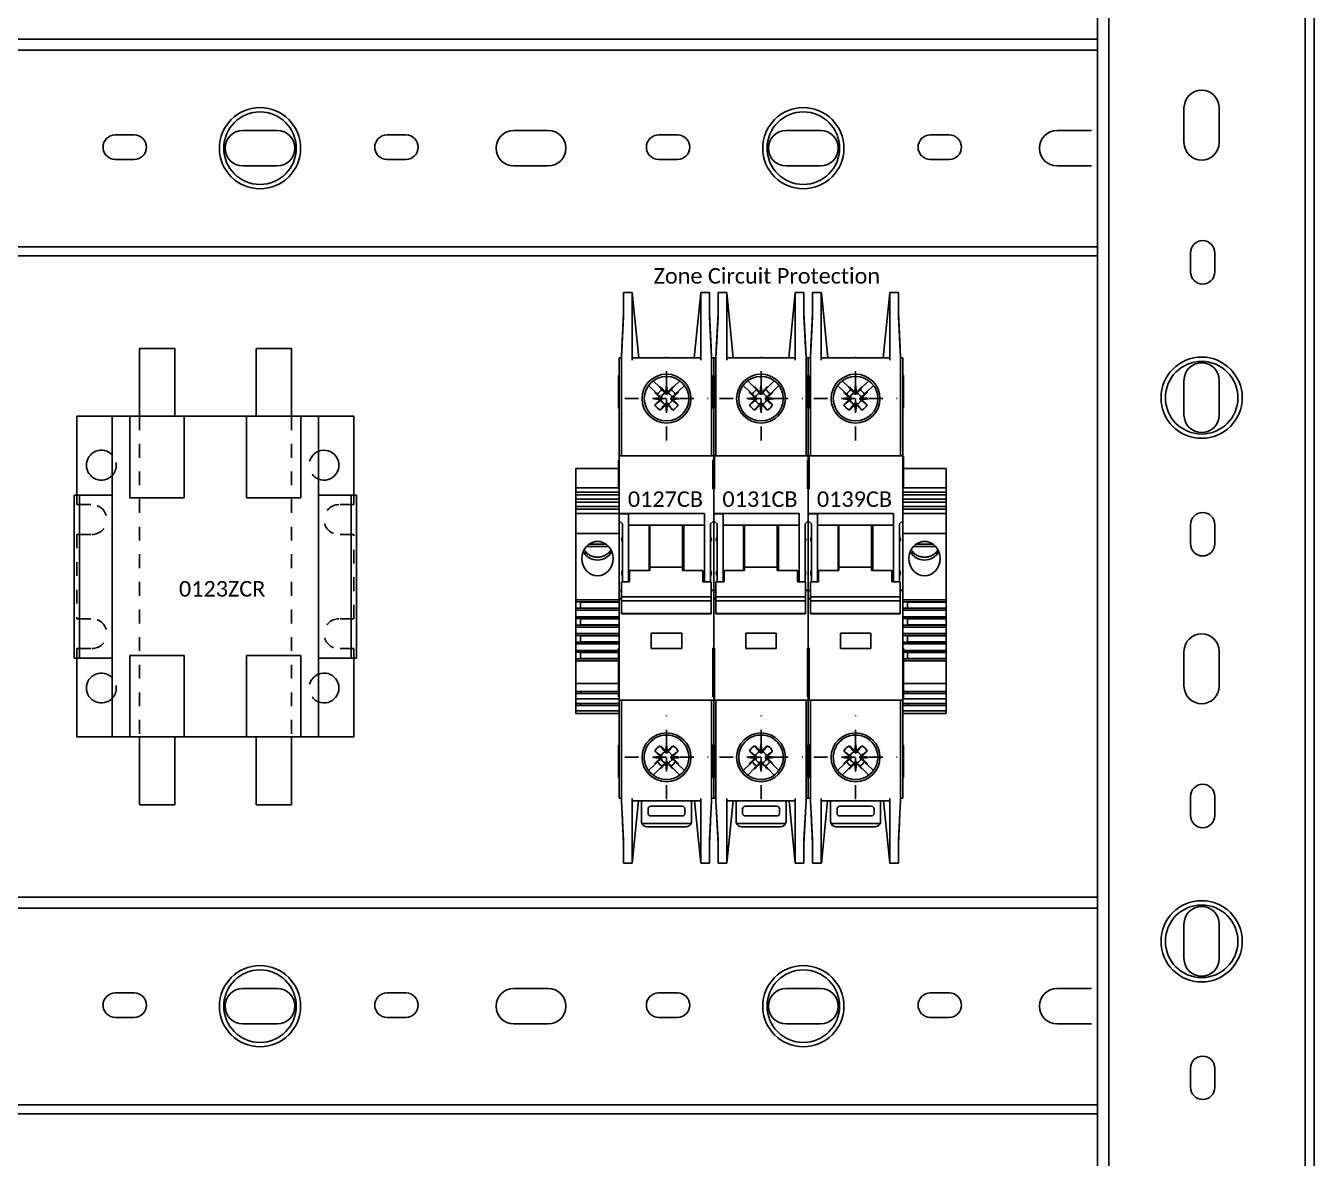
# Model space of a CAD drawing. Header units: inches. Extents: x 2 to 53, y 0 to 38.6.
# Drawn here: x 15.96 to 25.3, y 21.1 to 29.31 of the extents above; entities that cross this region are included whole.
import ezdxf

# ---------------------------------------------------------------- set-up
doc = ezdxf.new("R2010")
doc.units = ezdxf.units.IN
doc.header["$LTSCALE"] = 0.1
doc.header["$MEASUREMENT"] = 0
doc.linetypes.add('CENTER2', pattern=[1.125, 0.75, -0.125, 0.125, -0.125])
doc.linetypes.add('HIDDEN', pattern=[0.2, 0.1, -0.1])
doc.layers.get('0').update_dxf_attribs({"plot": 0})
for name, color, linetype in [('AC Wiring', 7, 'Continuous'), ('CENTER', 7, 'CENTER2'), ('DEFAULT_2', 7, 'HIDDEN'), ('Physical Devices', 7, 'Continuous')]:
    doc.layers.add(name, color=color, linetype=linetype)
doc.layers.get('0').off()
doc.styles.add('Electrical1', font='Calibril.ttf')

# ---------------------------------------------------------------- blocks, each defined once
blk = doc.blocks.new('A$C704904594')
at = {"color": 7, "linetype": 'Continuous'}
blk.add_line((16.6732, 27.7953), (16.6732, 0.9449), dxfattribs=at)
blk = doc.blocks.new('A$C743333486')
for p, q in [((-0.311, 3.3661), (-0.311, 3.2184)), ((-0.311, 3.3661), (-0.248, 3.3661)), ((-0.248, 3.3661), (-0.2479, 3.3647)), ((-0.248, 3.3647), (-0.2479, 3.3647)), ((-0.248, 2.8937), (-0.248, 3.3647)), ((-0.2479, 3.3647), (-0.2008, 2.8937)), ((0.2479, 3.3647), (0.2008, 2.8937)), ((0.248, 3.3661), (0.2479, 3.3647)), ((0.2479, 3.3647), (0.248, 3.3647)), ((0.248, 3.3661), (0.311, 3.3661)), ((0.248, 3.3647), (0.248, 2.8937)), ((0.311, 3.3661), (0.311, 3.2184)), ((-0.311, 3.2184), (-0.3268, 2.9011)), ((-0.311, 3.1943), (-0.3268, 2.8959)), ((-0.3229, 2.9692), (-0.311, 3.2086)), ((-0.311, 3.2184), (-0.311, 3.2086)), ((-0.311, 3.2086), (-0.311, 3.1943)), ((0.3268, 2.9011), (0.311, 3.2184)), ((0.311, 3.2086), (0.311, 3.2184)), ((0.311, 3.2086), (0.3229, 2.9692)), ((0.311, 3.2086), (0.311, 3.1943)), ((0.3268, 2.8959), (0.311, 3.1943)), ((-0.3268, 2.8959), (-0.3268, 2.9011)), ((-0.3268, 2.8937), (-0.3268, 2.8959)), ((0.3268, 2.9011), (0.3268, 2.8959)), ((0.3268, 2.8959), (0.3268, 2.8937)), ((-0.3425, 2.8937), (-0.3268, 2.8937)), ((-0.3425, 2.8937), (-0.3425, 2.7657)), ((-0.3268, 2.185), (-0.3268, 2.8937)), ((-0.2008, 2.8937), (-0.248, 2.8937)), ((-0.248, 2.8765), (-0.248, 2.8937)), ((0.2008, 2.8937), (-0.2008, 2.8937)), ((0.248, 2.8937), (0.2008, 2.8937)), ((0.248, 2.8765), (0.248, 2.8937)), ((0.3268, 2.8937), (0.3425, 2.8937)), ((0.3268, 2.8937), (0.3268, 2.185)), ((0.3425, 2.7657), (0.3425, 2.8937)), ((-0.3425, 2.7657), (-0.3484, 2.7657)), ((-0.3484, 2.5295), (-0.3484, 2.7657)), ((-0.3425, 2.7657), (-0.3425, 2.5295)), ((-0.0962, 2.728), (-0.0487, 2.6805)), ((0.0962, 2.728), (0.0487, 2.6805)), ((0.3425, 2.7657), (0.3484, 2.7657)), ((0.3425, 2.7657), (0.3425, 2.5295)), ((0.3484, 2.7657), (0.3484, 2.5295)), ((-0.1296, 2.6946), (-0.0821, 2.6471)), ((-0.0642, 2.6292), (-0.0821, 2.6471)), ((-0.0308, 2.6626), (-0.0487, 2.6805)), ((-0.0059, 2.632), (-0.0059, 2.6442)), ((0, 2.6436), (0, 2.6928)), ((0, 2.632), (0, 2.6436)), ((0.0059, 2.632), (0.0059, 2.6442)), ((0.0487, 2.6805), (0.0308, 2.6626)), ((0.0642, 2.6292), (0.0821, 2.6471)), ((0.1296, 2.6946), (0.0821, 2.6471)), ((-0.3425, 2.5295), (-0.3484, 2.5295)), ((-0.3425, 2.5295), (-0.3425, 2.185)), ((-0.0944, 2.5984), (-0.0452, 2.5984)), ((-0.0336, 2.6043), (-0.0458, 2.6043)), ((-0.0336, 2.5925), (-0.0458, 2.5925)), ((-0.0335, 2.5984), (-0.0452, 2.5984)), ((-0.0059, 2.5648), (-0.0059, 2.5526)), ((0, 2.5649), (0, 2.5532)), ((0, 2.504), (0, 2.5532)), ((0.0059, 2.5648), (0.0059, 2.5526)), ((0.0335, 2.5984), (0.0452, 2.5984)), ((0.0336, 2.6043), (0.0458, 2.6043)), ((0.0336, 2.5925), (0.0458, 2.5925)), ((0.0452, 2.5984), (0.0944, 2.5984)), ((0.3425, 2.185), (0.3425, 2.5295)), ((0.3425, 2.5295), (0.3484, 2.5295)), ((-0.3425, 2.1535), (-0.3484, 2.1535)), ((-0.3484, 2.1417), (-0.3484, 2.1535)), ((-0.3425, 2.185), (-0.3425, 2.1535)), ((-0.3425, 2.185), (-0.3268, 2.185)), ((-0.3425, 2.1535), (-0.3425, 2.1417)), ((-0.3268, 2.185), (0.3268, 2.185)), ((0.3268, 2.185), (0.3425, 2.185)), ((0.3425, 2.185), (0.3425, 2.1811)), ((0.3425, 2.1811), (0.3425, 1.9449)), ((0.3425, 2.1811), (0.3484, 2.1811)), ((0.3484, 2.1811), (0.3484, 1.9449)), ((-0.3425, 2.1417), (-0.3484, 2.1417)), ((-0.3484, 1.9921), (-0.3484, 2.1417)), ((-0.3425, 2.1417), (-0.3425, 1.9921)), ((-0.3425, 1.9921), (-0.3484, 1.9921)), ((-0.3484, 1.9449), (-0.3484, 1.9921)), ((-0.3425, 1.9921), (-0.3425, 1.9449)), ((-0.3425, 1.9449), (-0.3484, 1.9449)), ((-0.3425, 1.9449), (-0.3425, 1.7657)), ((0.3425, 1.9449), (0.3425, 1.7124)), ((0.3425, 1.9449), (0.3484, 1.9449)), ((-0.3425, 1.7638), (-0.3425, 1.7657)), ((0.2756, 1.7657), (-0.3425, 1.7657)), ((-0.2756, 1.7638), (-0.3425, 1.7638)), ((-0.3425, 1.7638), (-0.3425, 1.7124)), ((-0.3189, 1.6906), (-0.3425, 1.7124)), ((-0.3425, 1.7124), (-0.3425, 1.201)), ((-0.3189, 1.6906), (-0.3189, 1.5965)), ((-0.2756, 1.6819), (-0.2756, 1.7638)), ((0.126, 1.6819), (-0.2756, 1.6819)), ((-0.2756, 1.2709), (-0.2756, 1.6819)), ((-0.126, 1.3524), (-0.126, 1.6819)), ((-0.1201, 1.6819), (-0.1201, 1.3782)), ((0.1161, 1.6819), (0.1161, 1.3782)), ((0.126, 1.3524), (0.126, 1.6819)), ((0.2756, 1.6819), (0.126, 1.6819)), ((0.2756, 1.6819), (0.2756, 1.7657)), ((0.2756, 1.2709), (0.2756, 1.6819)), ((0.3189, 1.6906), (0.3425, 1.7124)), ((0.3189, 1.5965), (0.3189, 1.6906)), ((0.3425, 1.7124), (0.3425, 1.201)), ((-0.3189, 1.5965), (-0.3189, 1.561)), ((0.3189, 1.561), (0.3189, 1.5965)), ((-0.3189, 1.561), (-0.3189, 1.3524)), ((0.3189, 1.561), (0.3189, 1.3524)), ((-0.3189, 1.3524), (-0.3189, 1.3169)), ((-0.3189, 1.2709), (-0.3189, 1.3169)), ((-0.2677, 1.2709), (-0.2677, 1.3524)), ((-0.2677, 1.3524), (-0.1201, 1.3524)), ((-0.1201, 1.3782), (0.1161, 1.3782)), ((-0.1201, 1.3782), (-0.1201, 1.3524)), ((0.1161, 1.3782), (0.1161, 1.3524)), ((0.2638, 1.3524), (0.1161, 1.3524)), ((0.2638, 1.2709), (0.2638, 1.3524)), ((0.3189, 1.3169), (0.3189, 1.3524)), ((0.3189, 1.2709), (0.3189, 1.3169)), ((-0.3425, 1.201), (-0.3268, 1.2155)), ((-0.3268, 1.2709), (-0.2677, 1.2709)), ((-0.3268, 1.1621), (-0.3268, 1.2709)), ((0.2638, 1.2709), (0.3228, 1.2709)), ((0.3228, 1.1621), (0.3228, 1.2709)), ((0.3425, 1.201), (0.3228, 1.2191)), ((-0.3425, 1.1496), (-0.3425, 1.201)), ((-0.3425, 1.1496), (-0.3425, 1.1476)), ((-0.3268, 1.1496), (-0.3425, 1.1496)), ((-0.3425, 1.1476), (-0.3425, 0.7913)), ((-0.3268, 1.1476), (-0.3425, 1.1476)), ((-0.3268, 1.1621), (-0.3268, 1.1345)), ((0.3228, 1.1621), (-0.3268, 1.1621)), ((-0.3268, 1.1345), (-0.3268, 1.0425)), ((-0.3268, 1.1345), (0.3228, 1.1345)), ((0.3228, 1.1621), (0.3228, 1.1345)), ((0.3228, 1.1345), (0.3228, 1.0425)), ((0.3425, 0.7913), (0.3425, 1.201)), ((-0.3268, 1.0425), (-0.3268, 1.0396)), ((-0.3268, 1.0425), (0.3228, 1.0425)), ((-0.3268, 1.0396), (0.3228, 1.0396)), ((0.3228, 1.0425), (0.3228, 1.0396)), ((0.1102, 0.8996), (-0.1102, 0.8996)), ((-0.1102, 0.7894), (-0.1102, 0.8996)), ((0.1102, 0.8996), (0.1102, 0.7894)), ((-0.3484, 0.6535), (-0.3484, 0.7913)), ((-0.3425, 0.7913), (-0.3484, 0.7913)), ((-0.3425, 0.7913), (-0.3425, 0.6535)), ((0.1102, 0.7894), (-0.1102, 0.7894)), ((0.3425, 0.7913), (0.3484, 0.7913)), ((0.3425, 0.6535), (0.3425, 0.7913)), ((0.3484, 0.7913), (0.3484, 0.6535)), ((-0.3484, 0.6157), (-0.3484, 0.6535)), ((-0.3425, 0.6535), (-0.3484, 0.6535)), ((-0.3484, 0.5779), (-0.3484, 0.6157)), ((-0.3425, 0.6157), (-0.3484, 0.6157)), ((-0.3484, 0.439), (-0.3484, 0.5779)), ((-0.3425, 0.5779), (-0.3484, 0.5779)), ((-0.3425, 0.6535), (-0.3425, 0.6157)), ((-0.3425, 0.6157), (-0.3425, 0.5779)), ((-0.3425, 0.5779), (-0.3425, 0.439)), ((0.3425, 0.6535), (0.3484, 0.6535)), ((0.3425, 0.6535), (0.3425, 0.4173)), ((0.3484, 0.6535), (0.3484, 0.4173)), ((-0.3425, 0.439), (-0.3484, 0.439)), ((-0.3425, 0.439), (-0.3425, 0.4134)), ((-0.3425, 0.4134), (-0.3425, 0.0906)), ((-0.3425, 0.4134), (-0.3268, 0.4134)), ((-0.3268, 0.4134), (0.3268, 0.4134)), ((-0.3268, 0.4134), (-0.3268, -0.2953)), ((0.3268, 0.4134), (0.3268, -0.2953)), ((0.3268, 0.4134), (0.3425, 0.4134)), ((0.3425, 0.4173), (0.3425, 0.4134)), ((0.3425, 0.4173), (0.3484, 0.4173)), ((0.3425, 0.0906), (0.3425, 0.4134)), ((0, 0.0944), (0, 0.0452)), ((-0.3425, 0.0906), (-0.3484, 0.0906)), ((-0.3484, -0.1457), (-0.3484, 0.0906)), ((-0.3425, 0.0906), (-0.3425, -0.1457)), ((-0.0336, 0.0059), (-0.0458, 0.0059)), ((-0.0059, 0.0336), (-0.0059, 0.0458)), ((0, 0.0335), (0, 0.0452)), ((0.0059, 0.0336), (0.0059, 0.0458)), ((0.0336, 0.0059), (0.0458, 0.0059)), ((0.3425, 0.0906), (0.3484, 0.0906)), ((0.3425, -0.1457), (0.3425, 0.0906)), ((0.3484, 0.0906), (0.3484, -0.1457)), ((-0.1296, -0.0962), (-0.0821, -0.0487)), ((-0.0962, -0.1296), (-0.0487, -0.0821)), ((-0.0452, 0), (-0.0944, 0)), ((-0.0642, -0.0308), (-0.0821, -0.0487)), ((-0.0487, -0.0821), (-0.0308, -0.0642)), ((-0.0336, -0.0059), (-0.0458, -0.0059)), ((-0.0335, 0), (-0.0452, 0)), ((-0.0059, -0.0336), (-0.0059, -0.0458)), ((0, -0.0335), (0, -0.0452)), ((0, -0.0452), (0, -0.0944)), ((0.0059, -0.0336), (0.0059, -0.0458)), ((0.0308, -0.0642), (0.0487, -0.0821)), ((0.0335, 0), (0.0452, 0)), ((0.0336, -0.0059), (0.0458, -0.0059)), ((0.0944, 0), (0.0452, 0)), ((0.0962, -0.1296), (0.0487, -0.0821)), ((0.0642, -0.0308), (0.0821, -0.0487)), ((0.1296, -0.0962), (0.0821, -0.0487)), ((-0.3425, -0.1457), (-0.3484, -0.1457)), ((-0.3425, -0.1457), (-0.3425, -0.2953)), ((0.3425, -0.1457), (0.3484, -0.1457)), ((0.3425, -0.2953), (0.3425, -0.1457)), ((-0.3268, -0.2953), (-0.3425, -0.2953)), ((-0.3268, -0.3172), (-0.3268, -0.2953)), ((-0.3268, -0.3172), (-0.311, -0.597)), ((-0.248, -0.315), (-0.248, -0.2979)), ((-0.248, -0.7664), (-0.248, -0.315)), ((0.248, -0.315), (-0.248, -0.315)), ((-0.2028, -0.315), (-0.2479, -0.7664)), ((-0.1811, -0.4646), (-0.1811, -0.3268)), ((-0.1142, -0.3543), (0.1142, -0.3543)), ((0.1811, -0.4646), (0.1811, -0.3268)), ((0.2479, -0.7664), (0.2028, -0.315)), ((0.248, -0.315), (0.248, -0.2979)), ((0.248, -0.315), (0.248, -0.7664)), ((0.3268, -0.3172), (0.311, -0.597)), ((0.3268, -0.3172), (0.3268, -0.2953)), ((0.3425, -0.2953), (0.3268, -0.2953)), ((-0.3221, -0.4004), (-0.311, -0.6294)), ((-0.1339, -0.4055), (-0.1339, -0.374)), ((0.1142, -0.4252), (-0.1142, -0.4252)), ((0.1339, -0.4055), (0.1339, -0.374)), ((0.311, -0.6294), (0.3221, -0.4004)), ((-0.311, -0.6177), (-0.3181, -0.4713)), ((-0.1778, -0.4803), (0.1778, -0.4803)), ((-0.1417, -0.5039), (0.1417, -0.5039)), ((0.3181, -0.4713), (0.311, -0.6177)), ((-0.311, -0.6177), (-0.311, -0.597)), ((-0.311, -0.6177), (-0.311, -0.6294)), ((-0.311, -0.7677), (-0.311, -0.6294)), ((0.311, -0.597), (0.311, -0.6177)), ((0.311, -0.6294), (0.311, -0.6177)), ((0.311, -0.6294), (0.311, -0.7677)), ((-0.248, -0.7677), (-0.311, -0.7677)), ((-0.2479, -0.7664), (-0.248, -0.7664)), ((-0.2479, -0.7664), (-0.248, -0.7677)), ((0.248, -0.7677), (0.2479, -0.7664)), ((0.2479, -0.7664), (0.248, -0.7664)), ((0.248, -0.7677), (0.311, -0.7677))]:
    blk.add_line(p, q)
for centre in [(0, 2.5984), (0, 0)]:
    blk.add_circle(centre, 0.1772)
for centre, radius, start, end in [((0, 2.5984), 0.1614, 90, 270), ((0, 2.5984), 0.1614, 270, 90), ((0, 2.5984), 0.0955, 149.32562, 151.93345), ((0, 2.5984), 0.0712, 115.61027, 154.38973), ((0, 2.5984), 0.0955, 118.06655, 120.67438), ((0, 2.5984), 0.0405, 105.7988, 164.2012), ((-0.003, 2.6464), 0.00366, 216.08815, 227.60821), ((0.003, 2.6464), 0.00366, 312.39179, 323.91185), ((0, 2.5984), 0.0405, 15.7988, 74.2012), ((0, 2.5984), 0.0712, 25.61027, 64.38973), ((0, 2.5984), 0.0955, 59.32562, 61.93345), ((0, 2.5984), 0.0955, 28.06655, 30.67438), ((0, 2.5984), 0.0955, 208.06655, 241.93345), ((-0.048, 2.6014), 0.00366, 42.39179, 53.91185), ((-0.048, 2.5955), 0.00366, 306.08815, 317.60821), ((0, 2.5984), 0.0405, 195.7988, 254.2012), ((-0.003, 2.5505), 0.00366, 132.39179, 143.91185), ((0.003, 2.5505), 0.00366, 36.08815, 47.60821), ((0, 2.5984), 0.0405, 285.7988, 344.2012), ((0, 2.5984), 0.0955, 298.06655, 331.93345), ((0.048, 2.6014), 0.00366, 126.08815, 137.60821), ((0.048, 2.5955), 0.00366, 222.39179, 233.91185), ((-0.2953, 1.5787), 0.0295, 143.1301, 216.8699), ((0.2953, 1.5787), 0.0295, 323.1301, 36.8699), ((-0.2953, 1.3346), 0.0295, 143.1301, 216.8699), ((0.2953, 1.3346), 0.0295, 323.1301, 36.8699), ((0, 0), 0.1614, 90, 216.26263), ((0, 0), 0.1614, 323.73737, 90), ((0, 0), 0.0955, 118.06655, 151.93345), ((-0.048, 0.003), 0.00366, 42.39179, 53.91185), ((0, 0), 0.0405, 105.7988, 164.2012), ((-0.003, 0.048), 0.00366, 216.08815, 227.60821), ((0.003, 0.048), 0.00366, 312.39179, 323.91185), ((0, 0), 0.0405, 15.7988, 74.2012), ((0, 0), 0.0955, 28.06655, 61.93345), ((0.048, 0.003), 0.00366, 126.08815, 137.60821), ((0, 0), 0.0955, 208.06655, 210.67438), ((0, 0), 0.0712, 205.61027, 244.38973), ((0, 0), 0.0955, 239.32562, 241.93345), ((-0.048, -0.003), 0.00366, 306.08815, 317.60821), ((0, 0), 0.0405, 195.7988, 254.2012), ((-0.003, -0.048), 0.00366, 132.39179, 143.91185), ((0.003, -0.048), 0.00366, 36.08815, 47.60821), ((0, 0), 0.0405, 285.7988, 344.2012), ((0, 0), 0.0712, 295.61027, 334.38973), ((0, 0), 0.0955, 298.06655, 300.67438), ((0.048, -0.003), 0.00366, 222.39179, 233.91185), ((0, 0), 0.0955, 329.32562, 331.93345), ((0, 0), 0.1614, 216.26263, 323.73737), ((-0.1417, -0.3268), 0.0394, 162.56358, 180), ((-0.1142, -0.374), 0.0197, 90, 180), ((0.1142, -0.374), 0.0197, 0, 90), ((0.1417, -0.3268), 0.0394, 0, 17.43642), ((-0.1417, -0.4646), 0.0394, 180, 203.57818), ((-0.1142, -0.4055), 0.0197, 180, 270), ((0.1142, -0.4055), 0.0197, 270, 0), ((0.1417, -0.4646), 0.0394, 336.42182, 0), ((-0.1417, -0.4646), 0.0394, 203.57818, 270), ((0.1417, -0.4646), 0.0394, 270, 336.42182)]:
    blk.add_arc(centre, radius, start, end)
for points in [[(-0.0389, 2.6094), (-0.0488, 2.6169), (-0.0618, 2.6266), (-0.072, 2.6342), (-0.0842, 2.6433)], [(-0.0458, 2.6043), (-0.0651, 2.6239), (-0.0842, 2.6433)], [(-0.011, 2.6374), (-0.0185, 2.6472), (-0.0282, 2.6602), (-0.0358, 2.6704), (-0.0449, 2.6827)], [(-0.0059, 2.6442), (-0.0255, 2.6636), (-0.0449, 2.6827)], [(-0.0059, 2.632), (-0.0072, 2.6333), (-0.0085, 2.6347), (-0.0097, 2.636), (-0.011, 2.6374)], [(0, 2.632), (-0.0003, 2.6316), (-0.0006, 2.6313), (-0.001, 2.631), (-0.0014, 2.6308), (-0.0018, 2.6306), (-0.0022, 2.6305), (-0.0025, 2.6305), (-0.003, 2.6304), (-0.0034, 2.6305), (-0.0038, 2.6305), (-0.0042, 2.6307), (-0.0046, 2.6308), (-0.005, 2.6311), (-0.0053, 2.6313), (-0.0057, 2.6317), (-0.0059, 2.632)], [(-0.0054, 2.6437), (-0.0034, 2.6684), (0, 2.6928)], [(0, 2.6436), (-0.0011, 2.6427), (-0.0026, 2.6424), (-0.0041, 2.6428), (-0.0054, 2.6437)], [(0.0054, 2.6437), (0.0034, 2.6684), (0, 2.6928)], [(0, 2.6436), (0.0011, 2.6427), (0.0026, 2.6424), (0.0041, 2.6428), (0.0054, 2.6437)], [(0.0059, 2.632), (0.0056, 2.6316), (0.0053, 2.6313), (0.005, 2.6311), (0.0045, 2.6308), (0.0041, 2.6307), (0.0038, 2.6305), (0.0034, 2.6305), (0.003, 2.6304), (0.0026, 2.6305), (0.0022, 2.6305), (0.0018, 2.6306), (0.0014, 2.6308), (0.001, 2.631), (0.0006, 2.6313), (0.0003, 2.6316), (0, 2.632)], [(0.0059, 2.6442), (0.0255, 2.6636), (0.0449, 2.6827)], [(0.011, 2.6374), (0.0097, 2.636), (0.0085, 2.6347), (0.0072, 2.6333), (0.0059, 2.632)], [(0.011, 2.6374), (0.0185, 2.6472), (0.0282, 2.6602), (0.0358, 2.6704), (0.0449, 2.6827)], [(0.0842, 2.6433), (0.072, 2.6342), (0.0618, 2.6266), (0.0488, 2.6169), (0.0389, 2.6094)], [(0.0458, 2.6043), (0.0651, 2.6239), (0.0842, 2.6433)], [(-0.0453, 2.6039), (-0.07, 2.6018), (-0.0944, 2.5984)], [(-0.0944, 2.5984), (-0.07, 2.5951), (-0.0453, 2.593)], [(-0.0458, 2.5925), (-0.0651, 2.573), (-0.0842, 2.5535)], [(-0.0842, 2.5535), (-0.072, 2.5626), (-0.0618, 2.5702), (-0.0488, 2.58), (-0.0389, 2.5874)], [(-0.0452, 2.5984), (-0.0443, 2.5996), (-0.044, 2.601), (-0.0443, 2.6025), (-0.0453, 2.6039)], [(-0.0453, 2.593), (-0.0443, 2.5943), (-0.044, 2.5958), (-0.0443, 2.5973), (-0.0452, 2.5984)], [(-0.011, 2.5595), (-0.0185, 2.5496), (-0.0282, 2.5366), (-0.0358, 2.5264), (-0.0449, 2.5142)], [(-0.0059, 2.5526), (-0.0255, 2.5333), (-0.0449, 2.5142)], [(-0.0336, 2.6043), (-0.0349, 2.6056), (-0.0363, 2.6069), (-0.0376, 2.6081), (-0.0389, 2.6094)], [(-0.0336, 2.5925), (-0.0349, 2.5912), (-0.0363, 2.5899), (-0.0376, 2.5887), (-0.0389, 2.5874)], [(-0.0335, 2.5984), (-0.0332, 2.5987), (-0.0329, 2.599), (-0.0326, 2.5994), (-0.0324, 2.5998), (-0.0322, 2.6002), (-0.0321, 2.6006), (-0.032, 2.601), (-0.032, 2.6014), (-0.0321, 2.6022), (-0.0324, 2.603), (-0.0326, 2.6034), (-0.0329, 2.6037), (-0.0333, 2.6041), (-0.0336, 2.6043)], [(-0.0335, 2.5984), (-0.0332, 2.5981), (-0.0329, 2.5978), (-0.0326, 2.5974), (-0.0324, 2.597), (-0.0321, 2.5962), (-0.032, 2.5954), (-0.0321, 2.5946), (-0.0324, 2.5939), (-0.0327, 2.5934), (-0.0329, 2.5931), (-0.0332, 2.5928), (-0.0336, 2.5925)], [(-0.0059, 2.5648), (-0.0072, 2.5635), (-0.0085, 2.5621), (-0.0097, 2.5608), (-0.011, 2.5595)], [(0, 2.5649), (-0.0003, 2.5652), (-0.0006, 2.5656), (-0.001, 2.5659), (-0.0014, 2.5661), (-0.0018, 2.5662), (-0.0022, 2.5663), (-0.0026, 2.5664), (-0.003, 2.5664), (-0.0038, 2.5663), (-0.0046, 2.566), (-0.0049, 2.5658), (-0.0053, 2.5655), (-0.0056, 2.5652), (-0.0059, 2.5648)], [(-0.0054, 2.5532), (-0.0041, 2.5541), (-0.0026, 2.5544), (-0.0011, 2.5541), (0, 2.5532)], [(0, 2.504), (-0.0034, 2.5284), (-0.0054, 2.5532)], [(0.0059, 2.5648), (0.0057, 2.5651), (0.0053, 2.5655), (0.0049, 2.5658), (0.0045, 2.566), (0.0041, 2.5662), (0.0038, 2.5663), (0.0034, 2.5664), (0.003, 2.5664), (0.0025, 2.5664), (0.0022, 2.5663), (0.0018, 2.5662), (0.0014, 2.5661), (0.001, 2.5659), (0.0006, 2.5656), (0.0003, 2.5653), (0, 2.5649)], [(0.0054, 2.5532), (0.0041, 2.5541), (0.0026, 2.5544), (0.0011, 2.5541), (0, 2.5532)], [(0, 2.504), (0.0034, 2.5284), (0.0054, 2.5532)], [(0.011, 2.5595), (0.0097, 2.5608), (0.0085, 2.5621), (0.0072, 2.5635), (0.0059, 2.5648)], [(0.0059, 2.5526), (0.0255, 2.5333), (0.0449, 2.5142)], [(0.0449, 2.5142), (0.0358, 2.5264), (0.0282, 2.5366), (0.0185, 2.5496), (0.011, 2.5595)], [(0.0336, 2.6043), (0.0333, 2.6041), (0.0329, 2.6037), (0.0326, 2.6034), (0.0324, 2.603), (0.0322, 2.6026), (0.0321, 2.6022), (0.032, 2.6018), (0.032, 2.6014), (0.0321, 2.6006), (0.0324, 2.5998), (0.0326, 2.5994), (0.0329, 2.599), (0.0331, 2.5987), (0.0335, 2.5984)], [(0.0336, 2.5925), (0.0333, 2.5927), (0.0329, 2.5931), (0.0327, 2.5934), (0.0324, 2.5939), (0.0322, 2.5942), (0.0321, 2.5946), (0.0321, 2.595), (0.032, 2.5954), (0.0321, 2.5962), (0.0324, 2.597), (0.0326, 2.5974), (0.0329, 2.5978), (0.0332, 2.5982), (0.0335, 2.5984)], [(0.0389, 2.6094), (0.0376, 2.6081), (0.0363, 2.6069), (0.0349, 2.6056), (0.0336, 2.6043)], [(0.0389, 2.5874), (0.0376, 2.5887), (0.0363, 2.5899), (0.0349, 2.5912), (0.0336, 2.5925)], [(0.0842, 2.5535), (0.072, 2.5626), (0.0618, 2.5702), (0.0488, 2.58), (0.0389, 2.5874)], [(0.0452, 2.5984), (0.0443, 2.5996), (0.044, 2.601), (0.0443, 2.6025), (0.0453, 2.6039)], [(0.0453, 2.593), (0.0443, 2.5943), (0.044, 2.5958), (0.0443, 2.5973), (0.0452, 2.5984)], [(0.0453, 2.6039), (0.07, 2.6018), (0.0944, 2.5984)], [(0.0944, 2.5984), (0.07, 2.5951), (0.0453, 2.593)], [(0.0458, 2.5925), (0.0651, 2.573), (0.0842, 2.5535)], [(0, 0.0944), (-0.0034, 0.07), (-0.0054, 0.0453)], [(0, 0.0944), (0.0034, 0.07), (0.0054, 0.0453)], [(-0.0944, 0), (-0.07, 0.0034), (-0.0453, 0.0054)], [(-0.0458, 0.0059), (-0.0651, 0.0255), (-0.0842, 0.0449)], [(-0.0842, 0.0449), (-0.072, 0.0358), (-0.0618, 0.0282), (-0.0488, 0.0185), (-0.0389, 0.011)], [(-0.0453, 0.0054), (-0.0443, 0.0041), (-0.044, 0.0026), (-0.0443, 0.0011), (-0.0452, 0)], [(-0.0059, 0.0458), (-0.0255, 0.0651), (-0.0449, 0.0842)], [(-0.0449, 0.0842), (-0.0358, 0.072), (-0.0282, 0.0618), (-0.0185, 0.0488), (-0.011, 0.0389)], [(-0.0389, 0.011), (-0.0376, 0.0097), (-0.0363, 0.0085), (-0.0349, 0.0072), (-0.0336, 0.0059)], [(-0.0336, 0.0059), (-0.0333, 0.0056), (-0.0329, 0.0053), (-0.0326, 0.0049), (-0.0324, 0.0045), (-0.0322, 0.0041), (-0.0321, 0.0038), (-0.0321, 0.0034), (-0.032, 0.003), (-0.0321, 0.0022), (-0.0324, 0.0014), (-0.0326, 0.001), (-0.0329, 0.0006), (-0.0332, 0.0003), (-0.0335, 0)], [(-0.011, 0.0389), (-0.0097, 0.0376), (-0.0085, 0.0363), (-0.0072, 0.0349), (-0.0059, 0.0336)], [(-0.0059, 0.0336), (-0.0056, 0.0332), (-0.0053, 0.0329), (-0.0049, 0.0326), (-0.0046, 0.0324), (-0.0042, 0.0323), (-0.0038, 0.0321), (-0.0034, 0.032), (-0.003, 0.032), (-0.0022, 0.0321), (-0.0014, 0.0324), (-0.001, 0.0326), (-0.0006, 0.0329), (-0.0003, 0.0332), (0, 0.0335)], [(-0.0054, 0.0453), (-0.0041, 0.0443), (-0.0026, 0.044), (-0.0011, 0.0443), (0, 0.0452)], [(0.0054, 0.0453), (0.0041, 0.0443), (0.0026, 0.044), (0.0011, 0.0443), (0, 0.0452)], [(0, 0.0335), (0.0003, 0.0331), (0.0006, 0.0329), (0.001, 0.0326), (0.0014, 0.0324), (0.0022, 0.0321), (0.003, 0.032), (0.0034, 0.0321), (0.0038, 0.0321), (0.0041, 0.0322), (0.0045, 0.0324), (0.0049, 0.0326), (0.0053, 0.0329), (0.0056, 0.0333), (0.0059, 0.0336)], [(0.0059, 0.0458), (0.0255, 0.0651), (0.0449, 0.0842)], [(0.0059, 0.0336), (0.0072, 0.0349), (0.0085, 0.0363), (0.0097, 0.0376), (0.011, 0.0389)], [(0.011, 0.0389), (0.0185, 0.0488), (0.0282, 0.0618), (0.0358, 0.072), (0.0449, 0.0842)], [(0.0335, 0), (0.0331, 0.0003), (0.0329, 0.0006), (0.0326, 0.001), (0.0324, 0.0014), (0.0322, 0.0017), (0.0321, 0.0022), (0.032, 0.0026), (0.032, 0.003), (0.0321, 0.0034), (0.0321, 0.0038), (0.0322, 0.0042), (0.0324, 0.0045), (0.0327, 0.005), (0.0329, 0.0053), (0.0333, 0.0056), (0.0336, 0.0059)], [(0.0336, 0.0059), (0.0349, 0.0072), (0.0363, 0.0085), (0.0376, 0.0097), (0.0389, 0.011)], [(0.0842, 0.0449), (0.072, 0.0358), (0.0618, 0.0282), (0.0488, 0.0185), (0.0389, 0.011)], [(0.0453, 0.0054), (0.0443, 0.0041), (0.044, 0.0026), (0.0443, 0.0011), (0.0452, 0)], [(0.0944, 0), (0.07, 0.0034), (0.0453, 0.0054)], [(0.0458, 0.0059), (0.0651, 0.0255), (0.0842, 0.0449)], [(-0.0453, -0.0054), (-0.07, -0.0034), (-0.0944, 0)], [(-0.0458, -0.0059), (-0.0651, -0.0255), (-0.0842, -0.0449)], [(-0.0842, -0.0449), (-0.072, -0.0358), (-0.0618, -0.0282), (-0.0488, -0.0185), (-0.0389, -0.011)], [(-0.0452, 0), (-0.0443, -0.0011), (-0.044, -0.0026), (-0.0443, -0.0041), (-0.0453, -0.0054)], [(-0.011, -0.0389), (-0.0185, -0.0488), (-0.0282, -0.0618), (-0.0358, -0.072), (-0.0449, -0.0842)], [(-0.0059, -0.0458), (-0.0255, -0.0651), (-0.0449, -0.0842)], [(-0.0389, -0.011), (-0.0376, -0.0097), (-0.0363, -0.0085), (-0.0349, -0.0072), (-0.0336, -0.0059)], [(-0.0336, -0.0059), (-0.0333, -0.0057), (-0.0329, -0.0053), (-0.0326, -0.0049), (-0.0324, -0.0046), (-0.0322, -0.0041), (-0.0321, -0.0038), (-0.032, -0.0034), (-0.032, -0.003), (-0.032, -0.0026), (-0.0321, -0.0022), (-0.0322, -0.0018), (-0.0324, -0.0014), (-0.0326, -0.001), (-0.0329, -0.0006), (-0.0332, -0.0003), (-0.0335, 0)], [(-0.011, -0.0389), (-0.0097, -0.0376), (-0.0085, -0.0363), (-0.0072, -0.0349), (-0.0059, -0.0336)], [(-0.0059, -0.0336), (-0.0056, -0.0333), (-0.0053, -0.0329), (-0.0049, -0.0326), (-0.0046, -0.0324), (-0.0041, -0.0322), (-0.0038, -0.0321), (-0.0034, -0.032), (-0.003, -0.032), (-0.0026, -0.032), (-0.0022, -0.0321), (-0.0018, -0.0322), (-0.0014, -0.0324), (-0.001, -0.0326), (-0.0006, -0.0329), (-0.0003, -0.0332), (0, -0.0335)], [(0, -0.0452), (-0.0011, -0.0443), (-0.0026, -0.044), (-0.0041, -0.0443), (-0.0054, -0.0453)], [(-0.0054, -0.0453), (-0.0034, -0.07), (0, -0.0944)], [(0, -0.0335), (0.0003, -0.0332), (0.0006, -0.0329), (0.001, -0.0326), (0.0014, -0.0324), (0.0017, -0.0322), (0.0022, -0.0321), (0.0026, -0.032), (0.003, -0.032), (0.0038, -0.0321), (0.0045, -0.0324), (0.005, -0.0327), (0.0053, -0.0329), (0.0056, -0.0332), (0.0059, -0.0336)], [(0, -0.0452), (0.0011, -0.0443), (0.0026, -0.044), (0.0041, -0.0443), (0.0054, -0.0453)], [(0.0054, -0.0453), (0.0034, -0.07), (0, -0.0944)], [(0.0059, -0.0336), (0.0072, -0.0349), (0.0085, -0.0363), (0.0097, -0.0376), (0.011, -0.0389)], [(0.0059, -0.0458), (0.0255, -0.0651), (0.0449, -0.0842)], [(0.011, -0.0389), (0.0185, -0.0488), (0.0282, -0.0618), (0.0358, -0.072), (0.0449, -0.0842)], [(0.0335, 0), (0.0331, -0.0003), (0.0329, -0.0006), (0.0326, -0.001), (0.0324, -0.0014), (0.0321, -0.0022), (0.032, -0.003), (0.0321, -0.0034), (0.0321, -0.0038), (0.0322, -0.0042), (0.0324, -0.0046), (0.0326, -0.0049), (0.0329, -0.0053), (0.0333, -0.0057), (0.0336, -0.0059)], [(0.0336, -0.0059), (0.0349, -0.0072), (0.0363, -0.0085), (0.0376, -0.0097), (0.0389, -0.011)], [(0.0389, -0.011), (0.0488, -0.0185), (0.0618, -0.0282), (0.072, -0.0358), (0.0842, -0.0449)], [(0.0452, 0), (0.0443, -0.0011), (0.044, -0.0026), (0.0443, -0.0041), (0.0453, -0.0054)], [(0.0453, -0.0054), (0.07, -0.0034), (0.0944, 0)], [(0.0458, -0.0059), (0.0651, -0.0255), (0.0842, -0.0449)]]:
    blk.add_spline(points, degree=3)
at = {"layer": 'CENTER', "ltscale": 0.05}
for p, q in [((0, 2.2962), (0, 2.9007)), ((-0.3022, 2.5984), (0.3022, 2.5984)), ((0, -0.3022), (0, 0.3022)), ((-0.3022, 0), (0.3022, 0))]:
    blk.add_line(p, q, dxfattribs=at)
blk = doc.blocks.new('A$C1480508149')
for p, q in [((0.4528, 2.815), (0.4528, 2.3228)), ((0.7087, 2.815), (0.4528, 2.815)), ((0.7087, 2.3228), (0.7087, 2.815)), ((1.2992, 2.815), (1.2992, 2.3228)), ((1.5551, 2.815), (1.2992, 2.815)), ((1.5551, 2.3228), (1.5551, 2.815)), ((0, 2.3228), (0, 1.752)), ((0, 2.3228), (2.0079, 2.3228)), ((0.2559, 2.3228), (0.2559, 0)), ((0.3839, 2.3228), (0.3839, 1.7323)), ((0.7776, 2.3228), (0.7776, 1.7323)), ((1.2303, 2.3228), (1.2303, 1.7323)), ((1.624, 2.3228), (1.624, 1.7323)), ((1.752, 2.3228), (1.752, 0)), ((2.0079, 1.752), (2.0079, 2.3228)), ((-0.0197, 1.752), (-0.0197, 0.5709)), ((0.2559, 1.752), (-0.0197, 1.752)), ((0.0197, 1.752), (0.0197, 0.5709)), ((0.3839, 1.7323), (0.7776, 1.7323)), ((1.2303, 1.7323), (1.624, 1.7323)), ((2.0276, 1.752), (1.752, 1.752)), ((1.9882, 1.752), (1.9882, 0.5709)), ((2.0276, 1.752), (2.0276, 0.5709)), ((0.2559, 0.5709), (-0.0197, 0.5709)), ((0, 0.5709), (0, 0)), ((0.3839, 0), (0.3839, 0.5906)), ((0.7776, 0.5906), (0.3839, 0.5906)), ((0.7776, 0), (0.7776, 0.5906)), ((1.624, 0.5906), (1.2303, 0.5906)), ((1.2303, 0), (1.2303, 0.5906)), ((1.624, 0), (1.624, 0.5906)), ((2.0276, 0.5709), (1.752, 0.5709)), ((2.0079, 0), (2.0079, 0.5709)), ((0, 0), (2.0079, 0)), ((0.4528, 0), (0.4528, -0.4921)), ((0.7087, -0.4921), (0.7087, 0)), ((1.2992, 0), (1.2992, -0.4921)), ((1.5551, -0.4921), (1.5551, 0)), ((0.4528, -0.4921), (0.7087, -0.4921)), ((1.2992, -0.4921), (1.5551, -0.4921))]:
    blk.add_line(p, q)
for centre, start, end in [((0.1772, 1.9685), 43.11076, 316.88924), ((1.7913, 1.9685), 248.48654, 111.51346), ((0.1772, 0.3543), 43.11076, 316.88924), ((1.7913, 0.3543), 248.48654, 111.51346)]:
    blk.add_arc(centre, 0.1083, start, end)
at = {"layer": 'DEFAULT_2'}
for p, q in [((0.4528, 2.3228), (0.4528, 0)), ((1.5551, 2.3228), (1.5551, 0)), ((0, 1.752), (0, 1.6831)), ((0, 1.6831), (0.1083, 1.6831)), ((2.0079, 1.6831), (1.8996, 1.6831)), ((2.0079, 1.6831), (2.0079, 1.752)), ((0, 1.4665), (0, 0.8563)), ((0, 1.4665), (0.1083, 1.4665)), ((2.0079, 1.4665), (1.8996, 1.4665)), ((2.0079, 0.8563), (2.0079, 1.4665)), ((0, 0.8563), (0.1083, 0.8563)), ((2.0079, 0.8563), (1.8996, 0.8563)), ((0, 0.6398), (0, 0.5709)), ((0, 0.6398), (0.1083, 0.6398)), ((2.0079, 0.6398), (1.8996, 0.6398)), ((2.0079, 0.5709), (2.0079, 0.6398))]:
    blk.add_line(p, q, dxfattribs=at)
for centre, start, end in [((1.7913, 1.9685), 111.51346, 248.48654), ((0.1772, 1.9685), 316.88924, 43.11076), ((0.1083, 1.5748), 270, 90), ((1.8996, 1.5748), 90, 270), ((0.1083, 0.748), 270, 90), ((1.8996, 0.748), 90, 270), ((0.1772, 0.3543), 316.88924, 43.11076), ((1.7913, 0.3543), 111.51346, 248.48654)]:
    blk.add_arc(centre, 0.1083, start, end, dxfattribs=at)
blk = doc.blocks.new('A$C1620426543')
for p, q in [((0, 8), (0, 0)), ((0.19, 8), (0, 8)), ((2.23, 8), (0.19, 8)), ((2.64, 8), (2.23, 8)), ((3.05, 8), (2.64, 8)), ((3.57, 8), (3.05, 8)), ((3.57, 8), (3.57, 0)), ((4.37, 8), (3.57, 8)), ((4.37, 8), (4.37, 0)), ((4.88, 8), (4.37, 8)), ((4.88, 8), (4.88, 0)), ((5.68, 8), (4.88, 8)), ((5.68, 8), (5.68, 0)), ((6.19, 8), (5.68, 8)), ((6.19, 8), (6.19, 0)), ((6.99, 8), (6.19, 8)), ((6.99, 8), (6.99, 0)), ((7.5, 8), (6.99, 8)), ((7.5, 8), (7.5, 0)), ((8.3, 8), (7.5, 8)), ((8.3, 8), (8.3, 0)), ((11.97, 8), (8.3, 8)), ((11.97, 8), (11.97, 0)), ((24.19, 8), (11.97, 8)), ((24.19, 8), (24.19, 0)), ((24.54, 8), (24.19, 8)), ((24.54, 8), (24.54, 0)), ((24.59, 8), (24.54, 8)), ((24.59, 8), (24.59, 0.85)), ((25.69, 8), (24.59, 8)), ((25.69, 8), (25.69, 0.85)), ((25.75, 8), (25.69, 8)), ((25.75, 8), (25.75, 0)), ((26.09, 8), (25.75, 8)), ((26.09, 8), (26.09, 0)), ((27.29, 8), (26.09, 8)), ((27.29, 8), (27.29, 0)), ((27.64, 8), (27.29, 8)), ((27.64, 8), (27.64, 0)), ((27.69, 8), (27.64, 8)), ((27.69, 8), (27.69, 0.85)), ((28.79, 8), (27.69, 8)), ((28.79, 8), (28.79, 0.85)), ((28.85, 8), (28.79, 8)), ((28.85, 8), (28.85, 0)), ((29.19, 8), (28.85, 8)), ((29.19, 8), (29.19, 0)), ((30.39, 8), (29.19, 8)), ((30.39, 8), (30.39, 0)), ((30.74, 8), (30.39, 8)), ((30.74, 8), (30.74, 0)), ((30.79, 8), (30.74, 8)), ((30.79, 8), (30.79, 0.85)), ((31.89, 8), (30.79, 8)), ((31.89, 8), (31.89, 0.85)), ((31.95, 8), (31.89, 8)), ((31.95, 8), (31.95, 0.85)), ((32.29, 8), (31.95, 8)), ((32.29, 8), (32.29, 0)), ((33.49, 8), (32.29, 8)), ((33.49, 8), (33.49, 0)), ((33.84, 8), (33.49, 8)), ((33.84, 8), (33.84, 0.85)), ((33.89, 8), (33.84, 8)), ((33.89, 8), (33.89, 0.85)), ((34.99, 8), (33.89, 8)), ((34.99, 8), (34.99, 0.85)), ((35.05, 8), (34.99, 8)), ((35.05, 8), (35.05, 0.85)), ((35.39, 8), (35.05, 8)), ((35.39, 8), (35.39, 0)), ((39.6, 8), (35.39, 8)), ((39.6, 8), (39.6, 0)), ((41.05, 8), (39.6, 8)), ((41.05, 8), (41.05, 0)), ((41.44, 8), (41.05, 8)), ((41.44, 8), (41.44, 0.85)), ((42.4, 8), (41.44, 8)), ((42.4, 8), (42.4, 0)), ((43.24, 8), (42.4, 8)), ((43.24, 8), (43.24, 0)), ((43.63, 8), (43.24, 8)), ((43.63, 8), (43.63, 0.85)), ((44.59, 8), (43.63, 8)), ((44.59, 8), (44.59, 0)), ((45.1, 8), (44.59, 8)), ((45.1, 8), (45.1, 0)), ((13.97, 2.4), (13.97, 5.6)), ((14.39, 1.94), (14.39, 6.06)), ((15.61, 6.45), (15.61, 5.94)), ((13.48, 4.52), (13.48, 3.48)), ((0.19, 0), (0, 0)), ((2.23, 0), (0.19, 0)), ((2.64, 0), (2.23, 0)), ((3.05, 0), (2.64, 0)), ((3.57, 0), (3.05, 0)), ((4.37, 0), (3.57, 0)), ((4.88, 0), (4.37, 0)), ((5.68, 0), (4.88, 0)), ((6.19, 0), (5.68, 0)), ((6.99, 0), (6.19, 0)), ((7.5, 0), (6.99, 0)), ((8.3, 0), (7.5, 0)), ((11.97, 0), (8.3, 0)), ((24.19, 0), (11.97, 0)), ((15.61, 2.06), (15.61, 1.55)), ((24.54, 0), (24.19, 0)), ((24.54, 0.85), (24.54, 0)), ((24.54, 0.85), (24.54, 0.85)), ((25.75, 0.85), (24.54, 0.85)), ((24.54, 0), (24.54, 0)), ((25.75, 0), (24.54, 0)), ((26.09, 0), (25.75, 0)), ((27.29, 0), (26.09, 0)), ((27.64, 0), (27.29, 0)), ((27.64, 0.85), (27.64, 0)), ((27.64, 0.85), (27.64, 0.85)), ((28.85, 0.85), (27.64, 0.85)), ((27.64, 0), (27.64, 0)), ((28.85, 0), (27.64, 0)), ((29.19, 0), (28.85, 0)), ((30.39, 0), (29.19, 0)), ((30.39, 0.85), (30.39, 0)), ((30.39, 0.85), (30.39, 0)), ((30.39, 0.85), (30.39, 0.85)), ((30.41, 0.85), (30.39, 0.85)), ((30.39, 0), (30.39, 0)), ((30.39, 0), (30.39, 0)), ((30.41, 0), (30.39, 0)), ((30.74, 0), (30.41, 0)), ((31.95, 0.85), (30.74, 0.85)), ((31.95, 0), (30.74, 0)), ((31.95, 0.85), (31.95, 0)), ((32.29, 0), (31.95, 0)), ((33.49, 0), (32.29, 0)), ((33.84, 0), (33.49, 0)), ((33.84, 0.85), (33.84, 0)), ((35.05, 0.85), (33.84, 0.85)), ((35.05, 0), (33.84, 0)), ((35.05, 0.85), (35.05, 0)), ((35.39, 0), (35.05, 0)), ((39.6, 0), (35.39, 0)), ((41.05, 0), (39.6, 0)), ((41.44, 0.85), (41.05, 0.85)), ((41.44, 0), (41.05, 0)), ((41.44, 0.85), (41.44, 0)), ((42.4, 0), (41.44, 0)), ((43.24, 0), (42.4, 0)), ((43.63, 0.85), (43.24, 0.85)), ((43.63, 0), (43.24, 0)), ((43.63, 0.85), (43.63, 0)), ((44.59, 0), (43.63, 0)), ((45.1, 0), (44.59, 0))]:
    blk.add_line(p, q)
for centre, radius, start, end in [((13.96, 4.06), 2.9, 358.7746, 62.1736), ((13.98, 3.92), 2.88, 297.5307, 1.5211)]:
    blk.add_arc(centre, radius, start, end)
blk.add_ellipse((16.6, 4), major_axis=(-3.17, 0), ratio=0.906308)
blk.add_open_spline([(14.98, 1.56), (15.04, 1.59), (15.19, 1.68), (15.39, 1.84), (15.6, 2.04), (15.79, 2.27), (15.95, 2.51), (16.09, 2.78), (16.2, 3.06), (16.28, 3.35), (16.33, 3.65), (16.35, 3.95), (16.34, 4.25), (16.3, 4.55), (16.23, 4.85), (16.13, 5.13), (16, 5.4), (15.84, 5.66), (15.66, 5.89), (15.46, 6.1), (15.24, 6.28), (15.07, 6.4), (14.98, 6.45), (14.97, 6.45)], degree=3, knots=[0, 0, 0, 0, 0.03782, 0.087836, 0.137923, 0.188082, 0.238307, 0.288592, 0.338928, 0.389305, 0.439715, 0.490151, 0.540606, 0.591072, 0.641542, 0.692007, 0.742459, 0.792888, 0.843281, 0.893626, 0.943911, 0.994124, 1, 1, 1, 1])

msp = doc.modelspace()

# ---------------------------------------------------------------- linework, layer by layer
at = {"layer": 'Physical Devices', "ltscale": 0.1}
for p, q in [((23.8101, 8.6658), (23.8101, 35.9493)), ((25.2317, 8.7668), (25.2317, 35.8483)), ((9.1911, 29.1291), (23.7282, 29.1291)), ((23.7282, 29.1291), (23.7282, 29.1291)), ((23.7282, 29.1291), (23.7282, 29.1291)), ((24.3542, 28.7103), (24.3542, 28.4603)), ((24.6102, 28.7103), (24.6102, 28.4603)), ((16.608, 28.5146), (16.7456, 28.5146)), ((17.5322, 28.5466), (17.7822, 28.5466)), ((18.5772, 28.5146), (18.7149, 28.5146)), ((19.4961, 28.5466), (19.7461, 28.5466)), ((20.546, 28.5146), (20.6836, 28.5146)), ((21.4702, 28.5466), (21.7202, 28.5466)), ((22.5152, 28.5146), (22.6529, 28.5146)), ((23.4341, 28.5466), (23.6841, 28.5466)), ((16.608, 28.3376), (16.7456, 28.3376)), ((18.5772, 28.3376), (18.7149, 28.3376)), ((20.546, 28.3376), (20.6836, 28.3376)), ((22.5152, 28.3376), (22.6529, 28.3376)), ((17.5322, 28.2906), (17.7822, 28.2906)), ((19.4961, 28.2906), (19.7461, 28.2906)), ((21.4702, 28.2906), (21.7202, 28.2906)), ((23.4341, 28.2906), (23.6841, 28.2906)), ((9.1911, 27.7042), (23.7282, 27.7042)), ((24.4011, 27.6604), (24.4011, 27.5228)), ((24.5781, 27.6604), (24.5781, 27.5228)), ((24.3542, 26.7361), (24.3542, 26.4861)), ((24.6102, 26.7361), (24.6102, 26.4861)), ((24.4011, 25.6911), (24.4011, 25.5535)), ((24.5781, 25.6911), (24.5781, 25.5535)), ((24.3542, 24.7723), (24.3542, 24.5223)), ((24.6102, 24.7723), (24.6102, 24.5223)), ((24.4011, 23.7224), (24.4011, 23.5848)), ((24.5781, 23.7224), (24.5781, 23.5848)), ((9.1911, 22.9135), (23.7282, 22.9135)), ((23.7282, 22.9135), (23.7282, 22.9135)), ((23.7282, 22.9135), (23.7282, 22.9135)), ((24.3542, 22.7981), (24.3542, 22.5481)), ((24.6102, 22.7981), (24.6102, 22.5481)), ((17.5322, 22.331), (17.7822, 22.331)), ((19.4961, 22.331), (19.7461, 22.331)), ((21.4702, 22.331), (21.7202, 22.331)), ((23.4341, 22.331), (23.6841, 22.331)), ((16.608, 22.299), (16.7456, 22.299)), ((18.5772, 22.299), (18.7149, 22.299)), ((20.546, 22.299), (20.6836, 22.299)), ((22.5152, 22.299), (22.6529, 22.299)), ((16.608, 22.122), (16.7456, 22.122)), ((17.5322, 22.075), (17.7822, 22.075)), ((18.5772, 22.122), (18.7149, 22.122)), ((19.4961, 22.075), (19.7461, 22.075)), ((20.546, 22.122), (20.6836, 22.122)), ((21.4702, 22.075), (21.7202, 22.075)), ((22.5152, 22.122), (22.6529, 22.122)), ((23.4341, 22.075), (23.6841, 22.075)), ((24.4011, 21.7531), (24.4011, 21.6155)), ((24.5781, 21.7531), (24.5781, 21.6155)), ((9.1911, 21.4885), (23.7282, 21.4885))]:
    msp.add_line(p, q, dxfattribs=at)
for points in [[(25.1736, 35.9493), (23.7282, 35.9493), (23.7282, 8.6658), (25.1736, 8.6658)], [(25.2982, 8.8824), (25.2982, 35.7328)]]:
    msp.add_lwpolyline(points, dxfattribs=at)
for points in [[(9.1911, 27.638), (23.7282, 27.638), (23.7282, 29.208), (9.1911, 29.208)], [(9.1911, 21.4223), (23.7282, 21.4223), (23.7282, 22.9923), (9.1911, 22.9923)]]:
    msp.add_lwpolyline(points, close=True, dxfattribs=at)
for centre, radius in [((17.6572, 28.4186), 0.2941), ((17.6572, 28.4186), 0.2629), ((21.5952, 28.4186), 0.2941), ((21.5952, 28.4186), 0.2629), ((24.4822, 26.6111), 0.2941), ((24.4822, 26.6111), 0.2629), ((24.4822, 22.6731), 0.2941), ((24.4822, 22.6731), 0.2629), ((17.6572, 22.203), 0.2941), ((17.6572, 22.203), 0.2629), ((21.5952, 22.203), 0.2941), ((21.5952, 22.203), 0.2629)]:
    msp.add_circle(centre, radius, dxfattribs=at)
for centre, radius, start, end in [((24.4822, 28.7103), 0.128, 360, 180), ((16.608, 28.4261), 0.0885, 90, 270), ((16.7456, 28.4261), 0.0885, 270, 90), ((17.5322, 28.4186), 0.128, 90, 270), ((17.7822, 28.4186), 0.128, 270, 90), ((18.5772, 28.4261), 0.0885, 90, 270), ((18.7149, 28.4261), 0.0885, 270, 90), ((19.4961, 28.4186), 0.128, 90, 270), ((19.7461, 28.4186), 0.128, 270, 90), ((20.546, 28.4261), 0.0885, 90, 270), ((20.6836, 28.4261), 0.0885, 270, 90), ((21.4702, 28.4186), 0.128, 90, 270), ((21.7202, 28.4186), 0.128, 270, 90), ((22.5152, 28.4261), 0.0885, 90, 270), ((22.6529, 28.4261), 0.0885, 270, 90), ((23.4341, 28.4186), 0.128, 90, 270), ((24.4822, 28.4603), 0.128, 180, 0), ((24.4896, 27.6604), 0.0885, 0, 180), ((24.4896, 27.5228), 0.0885, 180, 0), ((24.4822, 26.7361), 0.128, 360, 180), ((24.4822, 26.4861), 0.128, 180, 0), ((24.4896, 25.6911), 0.0885, 0, 180), ((24.4896, 25.5535), 0.0885, 180, 0), ((24.4822, 24.7723), 0.128, 360, 180), ((24.4822, 24.5223), 0.128, 180, 0), ((24.4896, 23.7224), 0.0885, 0, 180), ((24.4896, 23.5848), 0.0885, 180, 0), ((24.4822, 22.7981), 0.128, 360, 180), ((24.4822, 22.5481), 0.128, 180, 0), ((17.5322, 22.203), 0.128, 90, 270), ((17.7822, 22.203), 0.128, 270, 90), ((19.4961, 22.203), 0.128, 90, 270), ((19.7461, 22.203), 0.128, 270, 90), ((21.4702, 22.203), 0.128, 90, 270), ((21.7202, 22.203), 0.128, 270, 90), ((23.4341, 22.203), 0.128, 90, 270), ((16.608, 22.2105), 0.0885, 90, 270), ((16.7456, 22.2105), 0.0885, 270, 90), ((18.5772, 22.2105), 0.0885, 90, 270), ((18.7149, 22.2105), 0.0885, 270, 90), ((20.546, 22.2105), 0.0885, 90, 270), ((20.6836, 22.2105), 0.0885, 270, 90), ((22.5152, 22.2105), 0.0885, 90, 270), ((22.6529, 22.2105), 0.0885, 270, 90), ((24.4896, 21.7531), 0.0885, 0, 180), ((24.4896, 21.6155), 0.0885, 180, 0)]:
    msp.add_arc(centre, radius, start, end, dxfattribs=at)

# ---------------------------------------------------------------- block references
at = {"layer": 'AC Wiring', "ltscale": 0.1}
for name, p in [('A$C704904594', (8.625, 7.9375)), ('A$C743333486', (20.6037, 24.0061)), ('A$C743333486', (21.2887, 24.0061)), ('A$C743333486', (21.9737, 24.0061)), ('A$C1480508149', (16.3301, 24.1537))]:
    msp.add_blockref(name, p, dxfattribs=at)
at = {"layer": 'Physical Devices', "ltscale": 0.1, "xscale": 0.03937, "yscale": 0.03937, "zscale": 0.03937, "rotation": 270}
for p in [(19.9462, 26.0991), (22.3163, 26.0991)]:
    msp.add_blockref('A$C1620426543', p, dxfattribs=at)

# ---------------------------------------------------------------- texts
at = {"layer": 'Physical Devices', "ltscale": 0.1, "style": 'Electrical1'}
for s, p in [('Zone Circuit Protection', (20.5102, 27.4375)), ('0127CB', (20.3236, 25.8201)), ('0131CB', (21.0087, 25.8201)), ('0139CB', (21.6937, 25.8201)), ('0123ZCR', (17.0697, 25.1705))]:
    msp.add_text(s, height=0.1125, dxfattribs=at).set_placement(p)

doc.saveas('drawing.dxf')
